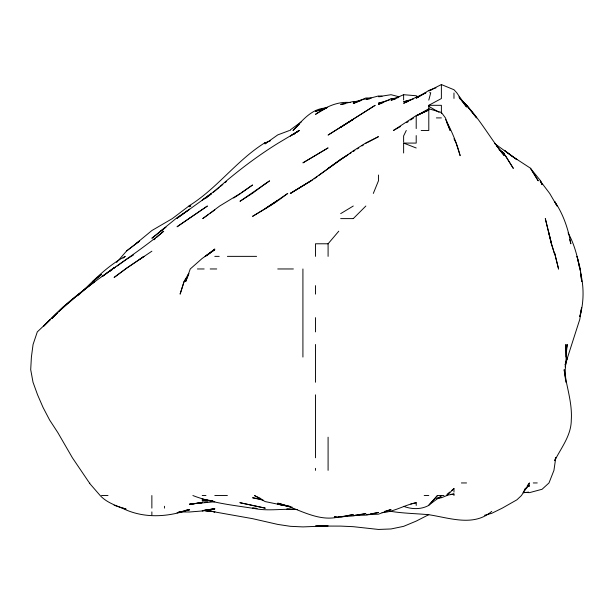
<?xml version="1.0" encoding="UTF-8"?>
<svg xmlns="http://www.w3.org/2000/svg" width="614" height="614" viewBox="0 0 614 614"><rect width="100%" height="100%" fill="white"/><g stroke="black" fill="none" stroke-linecap="round" stroke-linejoin="round"><path stroke-width="0.92" d="M555.762 457.775L553.943 470.362L548.985 482.949L542.085 489.266L529.498 492.643L523.205 492.374M581.635 307.606L579.8 319.311L565.095 365.146M566.384 348.982L567.259 344.485L565.878 357.072L565.855 344.485L566.246 357.072L565.241 369.659L565.862 382.246M581.596 307.614L579.846 316.555C583.991 302.226 584.014 287.022 580.529 272.555M315.504 317.645L315.504 331.898M565.141 366.911L567.259 357.732L565.141 364.547M428.795 100.09L430.744 92.729L429.662 92.729M555.708 457.775L554.672 460.715C561.288 447.606 571.243 435.487 571.289 420.014C572.425 402.738 566.453 386.505 564.159 369.659L565.617 380.45M373.32 193.433L378.447 180.846L378.447 175.021M188.912 273.683L185.681 281.55L190.263 268.963L202.213 258.417L214.8 249.683L205.13 256.368L214.8 249.046L206.734 255.762M406.268 130.49L403.621 135.924L403.621 141.911M188.698 273.537L184.054 281.55L180.109 294.137L184.116 281.55L186.326 278.464M524.44 489.611L525.561 488.13M527.249 485.912L529.498 482.949L521.455 495.536L516.911 499.811L502.29 508.123L491.737 513.312L484.538 515.276M126.691 250.873L139.278 241.218L126.691 250.873L116.599 262.462M328.091 243.781L338.774 231.194M441.382 495.536L437.452 495.536L428.795 505.368C421.058 509.681 411.733 509.382 403.621 506.327M523.527 491.499L529.498 484.768M437.452 495.536L428.795 505.122L441.382 495.805M79.574 294.137C93.796 280.337 107.458 265.801 125.271 256.368L123.038 258.133M43.763 326.011L51.162 318.443C84.732 284.382 127.129 261.503 163.715 231.194L156.747 237.326M58.322 312.019L51.814 318.651L57.11 313.347M59.627 310.699L63.749 306.532L78.792 294.137M43.909 326.011L50.578 319.311L37.3 331.898L33.064 344.485L31.398 357.072L30.7 369.659L33.018 382.246L37.577 394.833L43.049 407.427L49.619 420.014L57.839 432.601L72.391 457.775L88.923 482.213M59.758 310.699L63.726 306.724L59.097 311.283L76.336 296.247M353.273 218.607L365.86 206.02M453.969 492.129L453.969 488.567L446.915 495.536L441.382 497.739L436.884 498.353M299.609 123.967L293.001 130.49C302.126 120.751 311.705 108.333 326.295 108.01M135.824 243.781L151.865 230.542L172.327 218.607L189.626 205.483C217.371 188.068 236.705 160.484 264.404 143.085L270.551 140.736M77.633 295.879L78.93 294.72M153.953 239.782L155.35 238.554M93.259 281.55L101.517 274.389L92.514 281.55M213.38 192.243L219.198 187.447M446.969 494.377L449.77 492.052M451.866 490.31L453.969 488.567M220.664 186.257L222.859 184.446M225.062 182.65L226.528 181.445M205.959 198.168L211.208 194.024M166.026 227.172L151.865 238.24L177.039 217.686L189.626 209.19L177.039 218.308L211.63 193.433L202.213 200.202L214.8 190.824L227.395 180.055C243.344 166.77 260.098 154.352 277.743 143.407L299.348 130.49L290.33 136.047L299.079 130.49L296.892 132.14M110.182 271.204L112.347 269.523M316.985 176.809L314.076 178.897M318.466 175.681L340.678 159.41L348.077 154.736M293.976 134.336L295.434 133.238M278.51 200.31L287.743 193.433L265.156 208.676L252.569 216.358L268.287 206.956M301.436 121.779L290.33 129.869L290.33 130.49M160.415 231.194L164.452 228.254M290.361 193.433L310.868 180.846L353.273 150.829L365.86 142.932L378.447 136.661L367.218 142.655M114.104 268.172L115.585 267.113M117.067 266.054L125.947 259.714M208.768 214.286L202.727 218.607L219.689 206.02L239.982 193.686L252.569 184.983L241.456 192.903M210.272 213.212L214.8 209.965M266.223 143.085L265.156 142.671L265.156 144.006L264.404 143.085L266.223 143.085L277.743 134.903L289.501 130.49M328.214 168.259L340.678 159.41M240.711 193.433L233.688 198.015M139.278 259.599L143.983 256.368L126.691 268.072L114.104 277.467L126.691 268.188L151.865 251.203M312.649 179.871L290.33 193.433L310.868 180.846M406.729 122.662L408.279 121.61M410.612 120.022L413.713 117.903M265.156 208.676L277.743 200.463L269.185 206.02M269.853 206.02L276.952 201.392M353.273 119.17L375.177 105.316L328.091 135.057L353.273 119.323L340.678 127.282L352.482 119.676M353.273 151.481L354.846 150.476M357.202 148.956L358.776 147.943M361.922 145.925L363.496 144.912M133.614 254.833L126.691 259.185M349.558 153.807L351.047 152.878M340.678 159.379L346.595 155.672M340.678 213.634L353.273 206.02M491.737 511.385C473.617 527.027 449.578 517.863 428.795 514.724C415.609 513.488 402.308 513.381 389.238 511.086M327.308 107.465L315.504 114.35C325.643 106.943 337.677 101.149 350.571 102.569M400.474 126.538L393.405 130.49L416.208 115.547L428.795 110.029L416.208 115.892L428.795 108.778L441.382 112.446L445.442 117.903L450.154 130.49L446.578 122.102M365.86 143.392L366.42 143.085M421.173 130.49L428.795 130.49L428.795 105.316L441.382 98.539L441.382 84.555L453.969 89.736L456.739 92.729L466.556 106.997L461.951 101.126M417.888 115.11L425.441 111.119M427.114 110.228L428.795 109.346M428.795 514.655L416.208 521.102L403.621 526.351L391.034 528.961L378.447 529.445L353.273 526.682L340.678 526.098L315.504 526.052L328.091 525.891L302.917 526.904L290.33 526.313L277.743 524.41L252.569 518.661L206.711 510.51M441.382 84.555L428.795 90.895L432.149 89.56M416.208 97.327L425.962 92.729L416.208 98.194L428.795 90.481L435.986 87.856M417.781 96.682L416.208 95.753L403.621 94.702L391.034 100.259L395.531 99.007M408.655 101.21L403.621 103.267L416.208 97.219L418.004 97.327M383.481 102.469L378.447 104.388L391.034 98.77L392.83 98.892M360.825 100.642L353.273 103.497L365.86 97.987L371.255 98.04M327.193 107.32L315.504 111.357L326.295 108.187M436.884 498.721L441.382 497.202L437.79 497.847M416.208 505.437L416.208 502.72C404.472 505 394.088 511.899 382.038 512.652M384.74 511.355L391.034 509.52L378.447 514.179L366.758 514.732M389.238 100.097L378.447 103.167L383.842 102.054M413.514 98.892L403.621 101.709L410.812 100.266M364.954 98.992L353.273 102.193L357.762 101.502M410.812 504.01L416.208 502.72M366.758 514.609L368.553 514.286M370.349 513.956L378.447 512.49L365.86 515.131L353.273 515.476M446.501 495.368L453.969 494.017L453.969 495.536M398.225 97.664L391.034 98.877L392.83 98.984M345.175 103.758L340.678 104.434L353.273 101.517L355.966 101.655M202.213 502.513L189.626 504.363L202.213 502.659L189.626 504.094L214.8 501.745M355.069 515.207L365.86 513.626L353.273 515.913L340.678 516.834L353.273 514.555L340.678 517.141L334.384 517.118M527.702 486.303L529.498 486.05L527.702 486.204M523.205 492.773L528.6 492.121M204.017 510.226L206.711 509.935M208.507 509.735L214.8 509.052L202.213 510.825L214.8 508.561L202.213 510.971L189.626 511.992L178.835 511.93M450.377 494.408L453.969 494.017M186.034 510.142L189.626 509.774L177.039 512.759L189.626 509.528C169.257 516.658 147.022 518.584 126.691 510.188C117.566 505.89 107.258 503.257 100.174 495.536L89.245 482.949L89.851 482.949M204.915 502.244L207.609 501.976M212.106 501.531L213.902 501.354M369.451 98.969L365.86 99.314L378.447 95.976L382.038 96.252M334.384 516.765L336.188 516.673M338.882 516.543L340.678 516.451C318.252 523.059 298.642 508.223 277.743 503.173L290.33 506.688L277.743 504.201L290.33 506.45M290.33 509.244L286.73 509.129L297.521 509.559C282.532 508.338 267.382 511.662 252.569 508.123L257.059 508.43L251.786 508.123C231.977 505.069 211.638 502.897 192.88 495.536M428.795 105.316L441.382 105.316L441.382 113.636M436.37 117.903L441.382 117.903M403.621 152.986L403.621 143.085L416.208 143.085L416.208 135.587M340.678 218.607L353.035 218.607M327.914 243.781L315.504 243.781L315.504 256.368M214.8 256.368L219.198 256.368M227.395 256.368L256.591 256.368M197.401 268.963L204.155 268.963M210.195 268.963L216.719 268.963M277.743 268.963L293.369 268.963M461.367 482.949L466.556 482.949M533.282 482.949L537.242 482.949M101.517 495.536L108.01 495.536M202.213 495.536L205.966 495.536M214.8 495.536L227.395 495.536M424.19 495.536L428.795 495.536M441.643 495.536L443.937 495.536M380.243 96.705L378.447 96.667L391.034 94.702L399.123 96.812M206.711 499.896L202.213 499.596L213.004 501.032L202.213 499.052M203.119 510.518L214.8 511.731L204.915 510.595M204.017 510.495L214.8 511.792L211.208 511.201M292.187 507.164L265.156 501.584L254.419 495.536L261.027 498.66M207.609 510.602L209.412 510.902M260.658 499.197L252.569 497.762L263.36 500.203M122.785 508.123L125.908 509.029M125.924 509.029L114.104 505.261M403.621 143.085L416.208 147.989M428.795 106.352L439.025 112.27M494.661 143.584L516.911 159.648L504.324 150.315L511.278 155.672L530.55 168.259L538.232 180.846L530.412 168.259L540.642 180.846L542.085 184.691L540.174 180.846L549.691 193.433L557.067 206.02L554.672 201.53C563.23 214.086 568.249 228.868 570.859 243.781L569.577 239.291M499.136 149.724L504.324 153.515L499.136 149.693M502.843 153.155L505.399 155.672L513.243 168.259L505.399 155.672L496.296 145.741M502.221 152.487L504.324 154.352M502.221 152.717L505.368 155.672M459.932 98.624L466.686 105.316L476.633 117.903L466.556 105.316L458.804 96.928M459.932 98.693C477.922 115.094 489.043 137.022 504.324 155.672L500.241 150.775M449.694 128.817L450.615 130.49M445.634 119.584C451.681 131.081 456.908 143.062 460.147 155.672L456.102 143.085L453.969 138.741M568.065 232.875C574.635 244.556 577.705 257.696 580.192 270.759M551.533 243.781L554.672 254.257L551.318 243.781L545.309 218.607L551.533 243.781L548.417 231.194M579.846 268.963L577.03 256.368L580.307 268.963L581.742 281.55L580.522 273.453M453.969 93.006L453.969 98.424M416.208 116.43L416.208 128.549M403.621 94.702L403.621 100.005M328.091 244.096L328.091 256.368M328.091 437.191L328.091 470.362M315.504 285.648L315.504 294.137M315.504 344.485L315.504 382.246M315.504 394.833L315.504 457.775M315.504 468.352L315.504 470.362M302.917 268.963L302.917 357.072M164.452 506.251L164.452 508.123M151.865 495.536L151.865 508.123M151.865 511.915L151.865 514.808M57.11 313.232L51.822 318.443L57.125 313.232M88.923 285.963L78.93 294.137L94.756 281.55L88.923 285.963M189.626 218.131L177.039 226.773L207.417 206.02L189.626 218.131M114.104 267.712L102.246 276.53L114.104 267.781M265.156 183.939L252.569 193.233L239.982 201.292L269.592 180.846L265.156 183.931M315.504 155.419L302.917 162.856L328.091 147.89L315.504 155.419M210.31 500.587L202.213 500.855L210.31 500.587M190.785 206.02L188.982 206.02L189.626 206.826L189.626 205.483L190.785 206.02M265.156 508.123L239.982 502.712L265.156 508.123M504.324 154.152L502.843 152.986L504.324 154.152M558.556 268.963L554.672 253.244L558.556 268.963"/></g></svg>
